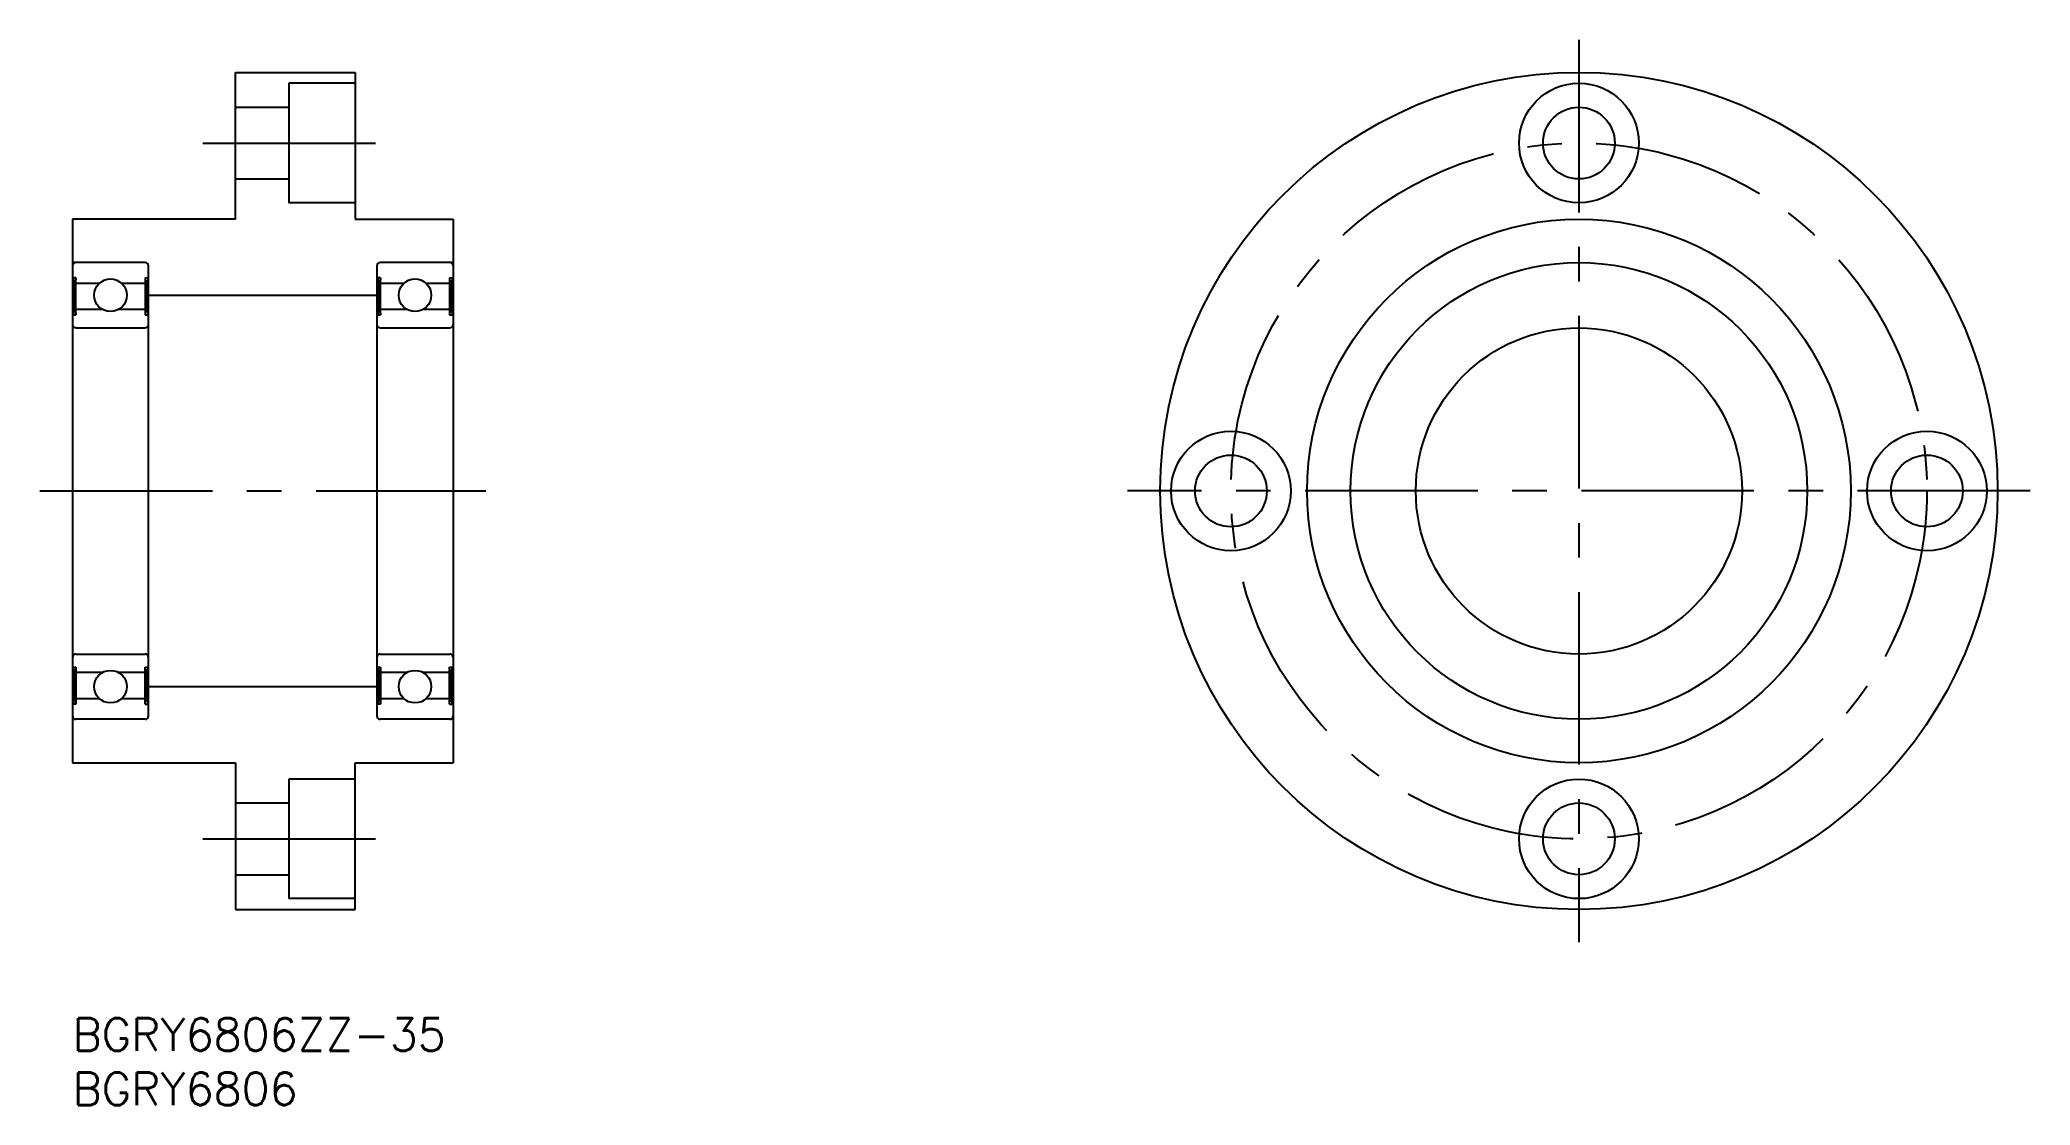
# Model space of a CAD drawing. Extents: x -3 to 180, y -8 to 90.
import ezdxf

# ---------------------------------------------------------------- set-up
doc = ezdxf.new("R2010")
doc.units = 0
doc.header["$LTSCALE"] = 0.5
doc.linetypes.add('CENTER', pattern=[50.8, 31.75, -6.35, 6.35, -6.35])
for name, color, linetype in [('MSM_CENTER', 1, 'CENTER'), ('MSM_CONTINUOUS', 7, 'CONTINUOUS'), ('MSM_NARROW', 5, 'CONTINUOUS'), ('MSM_PART_NUMBER', 7, 'CONTINUOUS')]:
    doc.layers.add(name, color=color, linetype=linetype)
doc.styles.get("Standard").update_dxf_attribs({"font": 'txt.shx', "height": 3, "bigfont": 'bigfont.shx'})

# ---------------------------------------------------------------- blocks, each defined once
blk = doc.blocks.new('*U8')
at = {"layer": 'MSM_PART_NUMBER'}
blk.add_text('BGRY6806ZZ-35', height=3, dxfattribs=at).set_placement((0, -3))
blk = doc.blocks.new('*U9')
at = {"layer": 'MSM_PART_NUMBER'}
blk.add_text('BGRY6806', height=3, dxfattribs=at).set_placement((0, -8))

msp = doc.modelspace()

# ---------------------------------------------------------------- linework, layer by layer
at = {"layer": 'MSM_CENTER'}
for p, q in [((138.53, 90), (138.53, 7)), ((12, 80.5), (29, 80.5)), ((-3, 48.5), (38, 48.5)), ((180.03, 48.5), (97.03, 48.5)), ((12, 16.5), (29, 16.5))]:
    msp.add_line(p, q, dxfattribs=at)
msp.add_circle((138.53, 48.5), 32, dxfattribs=at)
at = {"layer": 'MSM_CONTINUOUS'}
for p, q in [((15, 73.5), (15, 87)), ((15, 87), (26, 87)), ((26, 87), (26, 73.5)), ((19.9, 86), (19.9, 75)), ((26, 86), (19.9, 86)), ((15, 83.8), (19.9, 83.8)), ((15, 77.2), (19.9, 77.2)), ((15, 73.5), (0, 73.5)), ((0, 73.5), (0, 23.5)), ((26, 75), (19.9, 75)), ((26, 73.5), (35, 73.5)), ((35, 73.5), (35, 23.5)), ((6.7, 69.5), (0, 69.5)), ((0.32, 68.11), (0, 68.11)), ((0.08, 64.7), (0.08, 68.11)), ((0.32, 64.7), (0.32, 68.11)), ((6.68, 68.11), (7, 68.11)), ((6.68, 68.11), (6.68, 64.7)), ((6.92, 68.11), (6.92, 64.7)), ((7, 27.8), (7, 69.2)), ((28, 69.2), (28, 27.8)), ((28.32, 68.11), (28, 68.11)), ((28.08, 64.7), (28.08, 68.11)), ((35, 69.5), (28.3, 69.5)), ((28.32, 64.7), (28.32, 68.11)), ((34.68, 68.11), (35, 68.11)), ((34.68, 68.11), (34.68, 64.7)), ((34.92, 68.11), (34.92, 64.7)), ((0.32, 67.6), (2.48, 67.6)), ((4.52, 67.6), (6.68, 67.6)), ((7, 66.5), (28, 66.5)), ((28.32, 67.6), (30.48, 67.6)), ((32.52, 67.6), (34.68, 67.6)), ((0, 64.7), (0.32, 64.7)), ((2.75, 65.2), (0.32, 65.2)), ((6.68, 65.2), (4.25, 65.2)), ((6.68, 64.7), (7, 64.7)), ((28, 64.7), (28.32, 64.7)), ((30.75, 65.2), (28.32, 65.2)), ((34.68, 65.2), (32.25, 65.2)), ((34.68, 64.7), (35, 64.7)), ((0.3, 63.5), (6.7, 63.5)), ((28.3, 63.5), (34.7, 63.5)), ((0.3, 33.5), (6.7, 33.5)), ((28.3, 33.5), (34.7, 33.5)), ((0, 32.3), (0.32, 32.3)), ((0.08, 32.3), (0.08, 28.89)), ((0.32, 32.3), (0.32, 28.89)), ((2.75, 31.8), (0.32, 31.8)), ((6.68, 31.8), (4.25, 31.8)), ((6.68, 32.3), (7, 32.3)), ((6.68, 28.89), (6.68, 32.3)), ((6.92, 28.89), (6.92, 32.3)), ((28, 32.3), (28.32, 32.3)), ((28.08, 32.3), (28.08, 28.89)), ((28.32, 32.3), (28.32, 28.89)), ((30.75, 31.8), (28.32, 31.8)), ((34.68, 31.8), (32.25, 31.8)), ((34.68, 32.3), (35, 32.3)), ((34.68, 28.89), (34.68, 32.3)), ((34.92, 28.89), (34.92, 32.3)), ((0.32, 29.4), (2.48, 29.4)), ((4.52, 29.4), (6.68, 29.4)), ((7, 30.5), (28, 30.5)), ((28.32, 29.4), (30.48, 29.4)), ((32.52, 29.4), (34.68, 29.4)), ((0.32, 28.89), (0, 28.89)), ((6.7, 27.5), (0, 27.5)), ((6.68, 28.89), (7, 28.89)), ((28.32, 28.89), (28, 28.89)), ((35, 27.5), (28.3, 27.5)), ((34.68, 28.89), (35, 28.89)), ((0, 23.5), (15, 23.5)), ((15, 23.5), (15, 10)), ((19.9, 22), (19.9, 11)), ((26, 22), (19.9, 22)), ((26, 23.5), (35, 23.5)), ((26, 10), (26, 23.5)), ((15, 19.8), (19.9, 19.8)), ((15, 13.2), (19.9, 13.2)), ((26, 11), (19.9, 11)), ((15, 10), (26, 10))]:
    msp.add_line(p, q, dxfattribs=at)
for centre, radius in [((138.53, 48.5), 38.5), ((138.53, 80.5), 5.5), ((138.53, 80.5), 3.3), ((138.53, 48.5), 25), ((3.5, 66.5), 1.5), ((31.5, 66.5), 1.5), ((138.53, 48.5), 21), ((138.53, 48.5), 15), ((106.53, 48.5), 5.5), ((170.53, 48.5), 5.5), ((106.53, 48.5), 3.3), ((170.53, 48.5), 3.3), ((3.5, 30.5), 1.5), ((31.5, 30.5), 1.5), ((138.53, 16.5), 5.5), ((138.53, 16.5), 3.3)]:
    msp.add_circle(centre, radius, dxfattribs=at)
for centre, start, end in [((0.3, 69.2), 90, 180), ((6.7, 69.2), 0, 90), ((28.3, 69.2), 90, 180), ((34.7, 69.2), 0, 90), ((0.3, 63.8), 180, 270), ((6.7, 63.8), 270, 0), ((28.3, 63.8), 180, 270), ((34.7, 63.8), 270, 0), ((0.3, 33.2), 90, 180), ((6.7, 33.2), 0, 90), ((28.3, 33.2), 90, 180), ((34.7, 33.2), 0, 90), ((0.3, 27.8), 180, 270), ((6.7, 27.8), 270, 0), ((28.3, 27.8), 180, 270), ((34.7, 27.8), 270, 0)]:
    msp.add_arc(centre, 0.3, start, end, dxfattribs=at)
at = {"layer": 'MSM_NARROW'}
for p, q in [((0.08, 68.11), (0.32, 64.7)), ((0.32, 68.11), (0.08, 64.7)), ((6.68, 68.11), (6.92, 64.7)), ((6.92, 68.11), (6.68, 64.7)), ((28.08, 68.11), (28.32, 64.7)), ((28.32, 68.11), (28.08, 64.7)), ((34.68, 68.11), (34.92, 64.7)), ((34.92, 68.11), (34.68, 64.7)), ((0.08, 28.89), (0.32, 32.3)), ((0.32, 28.89), (0.08, 32.3)), ((6.68, 28.89), (6.92, 32.3)), ((6.92, 28.89), (6.68, 32.3)), ((28.08, 28.89), (28.32, 32.3)), ((28.32, 28.89), (28.08, 32.3)), ((34.68, 28.89), (34.92, 32.3)), ((34.92, 28.89), (34.68, 32.3))]:
    msp.add_line(p, q, dxfattribs=at)

# ---------------------------------------------------------------- block references
at = {"layer": 'MSM_CONTINUOUS'}
for name in ['*U8', '*U9']:
    msp.add_blockref(name, (0, 0), dxfattribs=at)

doc.saveas('drawing.dxf')
